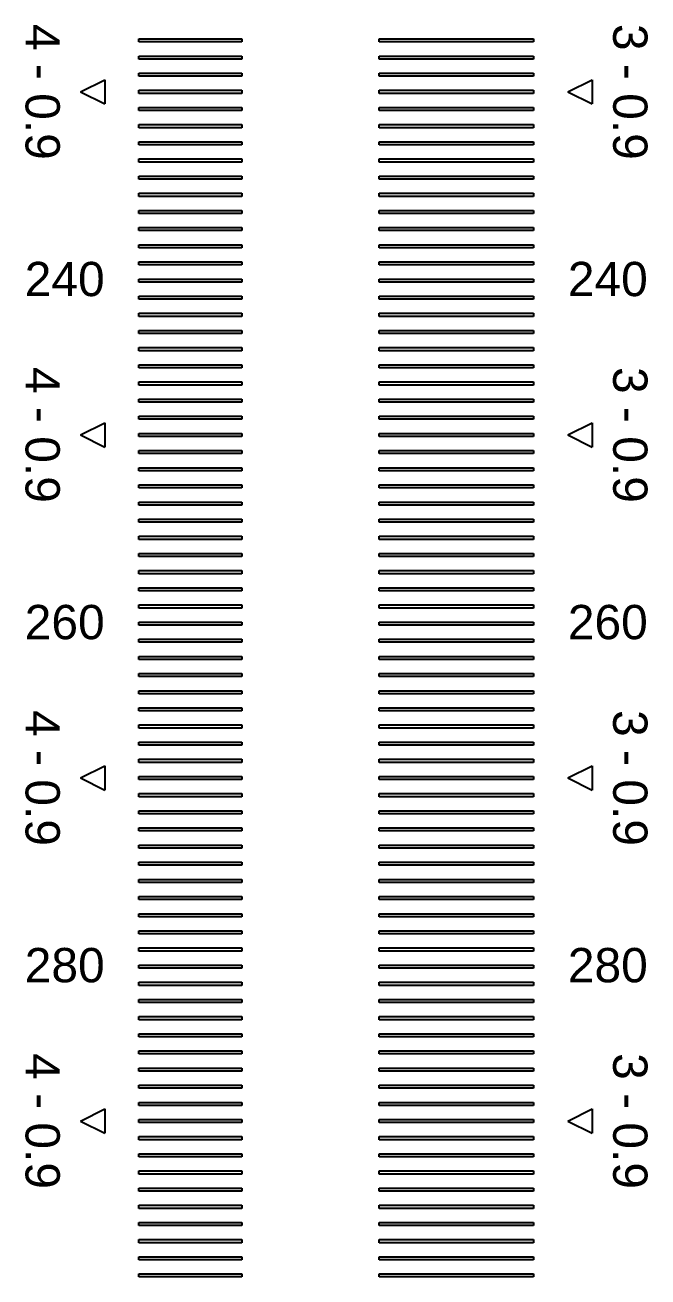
# Model space of a CAD drawing. Extents: x -24531 to 102469, y 86631 to 213631.
# Drawn here: x 53748.9 to 53930.5, y 148585 to 148949.9 of the extents above; entities that cross this region are included whole.
import ezdxf

# ---------------------------------------------------------------- set-up
doc = ezdxf.new("R2010")
doc.units = 13
doc.layers.add('CL - Label-1', color=120, linetype='Continuous')
doc.layers.add('CL - Label-2', color=132, linetype='Continuous')
doc.layers.add('CL - Sub-Micro', color=7, linetype='Continuous', true_color=0x47d1ff)
doc.styles.get("Standard").update_dxf_attribs({"font": 'arial.ttf'})

msp = doc.modelspace()

# ---------------------------------------------------------------- linework, layer by layer
at = {"layer": 'CL - Label-2'}
for p, q in [((53765.04, 148930.46), (53772.14, 148934)), ((53772.14, 148934), (53772.14, 148926.93)), ((53907.12, 148930.46), (53914.21, 148934)), ((53914.21, 148934), (53914.21, 148926.93)), ((53765.04, 148930.46), (53772.14, 148926.93)), ((53907.12, 148930.46), (53914.21, 148926.93)), ((53765.04, 148830.46), (53772.14, 148834)), ((53772.14, 148834), (53772.14, 148826.93)), ((53907.12, 148830.46), (53914.21, 148834)), ((53914.21, 148834), (53914.21, 148826.93)), ((53765.04, 148830.46), (53772.14, 148826.93)), ((53907.12, 148830.46), (53914.21, 148826.93)), ((53765.04, 148730.46), (53772.14, 148734)), ((53772.14, 148734), (53772.14, 148726.93)), ((53907.12, 148730.46), (53914.21, 148734)), ((53914.21, 148734), (53914.21, 148726.93)), ((53765.04, 148730.46), (53772.14, 148726.93)), ((53907.12, 148730.46), (53914.21, 148726.93)), ((53765.04, 148630.46), (53772.14, 148634)), ((53772.14, 148634), (53772.14, 148626.93)), ((53907.12, 148630.46), (53914.21, 148634)), ((53914.21, 148634), (53914.21, 148626.93)), ((53765.04, 148630.46), (53772.14, 148626.93)), ((53907.12, 148630.46), (53914.21, 148626.93))]:
    msp.add_line(p, q, dxfattribs=at)
at = {"layer": 'CL - Sub-Micro'}
for p, q in [((53782.12, 148945.01), (53782.12, 148945.91)), ((53782.12, 148945.91), (53812.12, 148945.91)), ((53812.12, 148945.91), (53812.12, 148945.01)), ((53852.12, 148945.01), (53852.12, 148945.91)), ((53852.12, 148945.91), (53897.12, 148945.91)), ((53897.12, 148945.91), (53897.12, 148945.01)), ((53812.12, 148945.01), (53782.12, 148945.01)), ((53897.12, 148945.01), (53852.12, 148945.01)), ((53782.12, 148940.01), (53782.12, 148940.91)), ((53782.12, 148940.91), (53812.12, 148940.91)), ((53812.12, 148940.01), (53782.12, 148940.01)), ((53812.12, 148940.91), (53812.12, 148940.01)), ((53852.12, 148940.01), (53852.12, 148940.91)), ((53852.12, 148940.91), (53897.12, 148940.91)), ((53897.12, 148940.01), (53852.12, 148940.01)), ((53897.12, 148940.91), (53897.12, 148940.01)), ((53782.12, 148935.01), (53782.12, 148935.91)), ((53782.12, 148935.91), (53812.12, 148935.91)), ((53812.12, 148935.01), (53782.12, 148935.01)), ((53812.12, 148935.91), (53812.12, 148935.01)), ((53852.12, 148935.01), (53852.12, 148935.91)), ((53852.12, 148935.91), (53897.12, 148935.91)), ((53897.12, 148935.01), (53852.12, 148935.01)), ((53897.12, 148935.91), (53897.12, 148935.01)), ((53782.12, 148930.01), (53782.12, 148930.91)), ((53782.12, 148930.91), (53812.12, 148930.91)), ((53812.12, 148930.01), (53782.12, 148930.01)), ((53812.12, 148930.91), (53812.12, 148930.01)), ((53852.12, 148930.01), (53852.12, 148930.91)), ((53852.12, 148930.91), (53897.12, 148930.91)), ((53897.12, 148930.01), (53852.12, 148930.01)), ((53897.12, 148930.91), (53897.12, 148930.01)), ((53782.12, 148925.01), (53782.12, 148925.91)), ((53782.12, 148925.91), (53812.12, 148925.91)), ((53812.12, 148925.01), (53782.12, 148925.01)), ((53812.12, 148925.91), (53812.12, 148925.01)), ((53852.12, 148925.01), (53852.12, 148925.91)), ((53852.12, 148925.91), (53897.12, 148925.91)), ((53897.12, 148925.01), (53852.12, 148925.01)), ((53897.12, 148925.91), (53897.12, 148925.01)), ((53782.12, 148920.01), (53782.12, 148920.91)), ((53782.12, 148920.91), (53812.12, 148920.91)), ((53812.12, 148920.91), (53812.12, 148920.01)), ((53852.12, 148920.01), (53852.12, 148920.91)), ((53852.12, 148920.91), (53897.12, 148920.91)), ((53897.12, 148920.91), (53897.12, 148920.01)), ((53812.12, 148920.01), (53782.12, 148920.01)), ((53897.12, 148920.01), (53852.12, 148920.01)), ((53782.12, 148915.01), (53782.12, 148915.91)), ((53782.12, 148915.91), (53812.12, 148915.91)), ((53812.12, 148915.01), (53782.12, 148915.01)), ((53812.12, 148915.91), (53812.12, 148915.01)), ((53852.12, 148915.01), (53852.12, 148915.91)), ((53852.12, 148915.91), (53897.12, 148915.91)), ((53897.12, 148915.01), (53852.12, 148915.01)), ((53897.12, 148915.91), (53897.12, 148915.01)), ((53782.12, 148910.01), (53782.12, 148910.91)), ((53782.12, 148910.91), (53812.12, 148910.91)), ((53812.12, 148910.01), (53782.12, 148910.01)), ((53812.12, 148910.91), (53812.12, 148910.01)), ((53852.12, 148910.01), (53852.12, 148910.91)), ((53852.12, 148910.91), (53897.12, 148910.91)), ((53897.12, 148910.01), (53852.12, 148910.01)), ((53897.12, 148910.91), (53897.12, 148910.01)), ((53782.12, 148905.01), (53782.12, 148905.91)), ((53782.12, 148905.91), (53812.12, 148905.91)), ((53812.12, 148905.91), (53812.12, 148905.01)), ((53852.12, 148905.01), (53852.12, 148905.91)), ((53852.12, 148905.91), (53897.12, 148905.91)), ((53897.12, 148905.91), (53897.12, 148905.01)), ((53812.12, 148905.01), (53782.12, 148905.01)), ((53897.12, 148905.01), (53852.12, 148905.01)), ((53782.12, 148900.01), (53782.12, 148900.91)), ((53782.12, 148900.91), (53812.12, 148900.91)), ((53812.12, 148900.01), (53782.12, 148900.01)), ((53812.12, 148900.91), (53812.12, 148900.01)), ((53852.12, 148900.01), (53852.12, 148900.91)), ((53852.12, 148900.91), (53897.12, 148900.91)), ((53897.12, 148900.01), (53852.12, 148900.01)), ((53897.12, 148900.91), (53897.12, 148900.01)), ((53782.12, 148895.01), (53782.12, 148895.91)), ((53782.12, 148895.91), (53812.12, 148895.91)), ((53812.12, 148895.01), (53782.12, 148895.01)), ((53812.12, 148895.91), (53812.12, 148895.01)), ((53852.12, 148895.01), (53852.12, 148895.91)), ((53852.12, 148895.91), (53897.12, 148895.91)), ((53897.12, 148895.01), (53852.12, 148895.01)), ((53897.12, 148895.91), (53897.12, 148895.01)), ((53782.12, 148890.01), (53782.12, 148890.91)), ((53782.12, 148890.91), (53812.12, 148890.91)), ((53812.12, 148890.01), (53782.12, 148890.01)), ((53812.12, 148890.91), (53812.12, 148890.01)), ((53852.12, 148890.01), (53852.12, 148890.91)), ((53852.12, 148890.91), (53897.12, 148890.91)), ((53897.12, 148890.01), (53852.12, 148890.01)), ((53897.12, 148890.91), (53897.12, 148890.01)), ((53782.12, 148885.01), (53782.12, 148885.91)), ((53782.12, 148885.91), (53812.12, 148885.91)), ((53812.12, 148885.01), (53782.12, 148885.01)), ((53812.12, 148885.91), (53812.12, 148885.01)), ((53852.12, 148885.01), (53852.12, 148885.91)), ((53852.12, 148885.91), (53897.12, 148885.91)), ((53897.12, 148885.01), (53852.12, 148885.01)), ((53897.12, 148885.91), (53897.12, 148885.01)), ((53782.12, 148880.01), (53782.12, 148880.91)), ((53782.12, 148880.91), (53812.12, 148880.91)), ((53812.12, 148880.91), (53812.12, 148880.01)), ((53852.12, 148880.01), (53852.12, 148880.91)), ((53852.12, 148880.91), (53897.12, 148880.91)), ((53897.12, 148880.91), (53897.12, 148880.01)), ((53812.12, 148880.01), (53782.12, 148880.01)), ((53897.12, 148880.01), (53852.12, 148880.01)), ((53782.12, 148875.01), (53782.12, 148875.91)), ((53782.12, 148875.91), (53812.12, 148875.91)), ((53812.12, 148875.01), (53782.12, 148875.01)), ((53812.12, 148875.91), (53812.12, 148875.01)), ((53852.12, 148875.01), (53852.12, 148875.91)), ((53852.12, 148875.91), (53897.12, 148875.91)), ((53897.12, 148875.01), (53852.12, 148875.01)), ((53897.12, 148875.91), (53897.12, 148875.01)), ((53782.12, 148870.01), (53782.12, 148870.91)), ((53782.12, 148870.91), (53812.12, 148870.91)), ((53812.12, 148870.01), (53782.12, 148870.01)), ((53812.12, 148870.91), (53812.12, 148870.01)), ((53852.12, 148870.01), (53852.12, 148870.91)), ((53852.12, 148870.91), (53897.12, 148870.91)), ((53897.12, 148870.01), (53852.12, 148870.01)), ((53897.12, 148870.91), (53897.12, 148870.01)), ((53782.12, 148865.01), (53782.12, 148865.91)), ((53782.12, 148865.91), (53812.12, 148865.91)), ((53812.12, 148865.91), (53812.12, 148865.01)), ((53852.12, 148865.01), (53852.12, 148865.91)), ((53852.12, 148865.91), (53897.12, 148865.91)), ((53897.12, 148865.91), (53897.12, 148865.01)), ((53812.12, 148865.01), (53782.12, 148865.01)), ((53897.12, 148865.01), (53852.12, 148865.01)), ((53782.12, 148860.01), (53782.12, 148860.91)), ((53782.12, 148860.91), (53812.12, 148860.91)), ((53812.12, 148860.01), (53782.12, 148860.01)), ((53812.12, 148860.91), (53812.12, 148860.01)), ((53852.12, 148860.01), (53852.12, 148860.91)), ((53852.12, 148860.91), (53897.12, 148860.91)), ((53897.12, 148860.01), (53852.12, 148860.01)), ((53897.12, 148860.91), (53897.12, 148860.01)), ((53782.12, 148855.01), (53782.12, 148855.91)), ((53782.12, 148855.91), (53812.12, 148855.91)), ((53812.12, 148855.01), (53782.12, 148855.01)), ((53812.12, 148855.91), (53812.12, 148855.01)), ((53852.12, 148855.01), (53852.12, 148855.91)), ((53852.12, 148855.91), (53897.12, 148855.91)), ((53897.12, 148855.01), (53852.12, 148855.01)), ((53897.12, 148855.91), (53897.12, 148855.01)), ((53782.12, 148850.01), (53782.12, 148850.91)), ((53782.12, 148850.91), (53812.12, 148850.91)), ((53812.12, 148850.01), (53782.12, 148850.01)), ((53812.12, 148850.91), (53812.12, 148850.01)), ((53852.12, 148850.01), (53852.12, 148850.91)), ((53852.12, 148850.91), (53897.12, 148850.91)), ((53897.12, 148850.01), (53852.12, 148850.01)), ((53897.12, 148850.91), (53897.12, 148850.01)), ((53782.12, 148845.01), (53782.12, 148845.91)), ((53782.12, 148845.91), (53812.12, 148845.91)), ((53812.12, 148845.01), (53782.12, 148845.01)), ((53812.12, 148845.91), (53812.12, 148845.01)), ((53852.12, 148845.01), (53852.12, 148845.91)), ((53852.12, 148845.91), (53897.12, 148845.91)), ((53897.12, 148845.01), (53852.12, 148845.01)), ((53897.12, 148845.91), (53897.12, 148845.01)), ((53782.12, 148840.01), (53782.12, 148840.91)), ((53782.12, 148840.91), (53812.12, 148840.91)), ((53812.12, 148840.91), (53812.12, 148840.01)), ((53852.12, 148840.01), (53852.12, 148840.91)), ((53852.12, 148840.91), (53897.12, 148840.91)), ((53897.12, 148840.91), (53897.12, 148840.01)), ((53812.12, 148840.01), (53782.12, 148840.01)), ((53897.12, 148840.01), (53852.12, 148840.01)), ((53782.12, 148835.01), (53782.12, 148835.91)), ((53782.12, 148835.91), (53812.12, 148835.91)), ((53812.12, 148835.01), (53782.12, 148835.01)), ((53812.12, 148835.91), (53812.12, 148835.01)), ((53852.12, 148835.01), (53852.12, 148835.91)), ((53852.12, 148835.91), (53897.12, 148835.91)), ((53897.12, 148835.01), (53852.12, 148835.01)), ((53897.12, 148835.91), (53897.12, 148835.01)), ((53782.12, 148830.01), (53782.12, 148830.91)), ((53782.12, 148830.91), (53812.12, 148830.91)), ((53812.12, 148830.01), (53782.12, 148830.01)), ((53812.12, 148830.91), (53812.12, 148830.01)), ((53852.12, 148830.01), (53852.12, 148830.91)), ((53852.12, 148830.91), (53897.12, 148830.91)), ((53897.12, 148830.01), (53852.12, 148830.01)), ((53897.12, 148830.91), (53897.12, 148830.01)), ((53782.12, 148825.01), (53782.12, 148825.91)), ((53782.12, 148825.91), (53812.12, 148825.91)), ((53812.12, 148825.91), (53812.12, 148825.01)), ((53852.12, 148825.01), (53852.12, 148825.91)), ((53852.12, 148825.91), (53897.12, 148825.91)), ((53897.12, 148825.91), (53897.12, 148825.01)), ((53812.12, 148825.01), (53782.12, 148825.01)), ((53897.12, 148825.01), (53852.12, 148825.01)), ((53782.12, 148820.01), (53782.12, 148820.91)), ((53782.12, 148820.91), (53812.12, 148820.91)), ((53812.12, 148820.01), (53782.12, 148820.01)), ((53812.12, 148820.91), (53812.12, 148820.01)), ((53852.12, 148820.01), (53852.12, 148820.91)), ((53852.12, 148820.91), (53897.12, 148820.91)), ((53897.12, 148820.01), (53852.12, 148820.01)), ((53897.12, 148820.91), (53897.12, 148820.01)), ((53782.12, 148815.01), (53782.12, 148815.91)), ((53782.12, 148815.91), (53812.12, 148815.91)), ((53812.12, 148815.01), (53782.12, 148815.01)), ((53812.12, 148815.91), (53812.12, 148815.01)), ((53852.12, 148815.01), (53852.12, 148815.91)), ((53852.12, 148815.91), (53897.12, 148815.91)), ((53897.12, 148815.01), (53852.12, 148815.01)), ((53897.12, 148815.91), (53897.12, 148815.01)), ((53782.12, 148810.01), (53782.12, 148810.91)), ((53782.12, 148810.91), (53812.12, 148810.91)), ((53812.12, 148810.91), (53812.12, 148810.01)), ((53852.12, 148810.01), (53852.12, 148810.91)), ((53852.12, 148810.91), (53897.12, 148810.91)), ((53897.12, 148810.91), (53897.12, 148810.01)), ((53812.12, 148810.01), (53782.12, 148810.01)), ((53897.12, 148810.01), (53852.12, 148810.01)), ((53782.12, 148805.01), (53782.12, 148805.91)), ((53782.12, 148805.91), (53812.12, 148805.91)), ((53812.12, 148805.01), (53782.12, 148805.01)), ((53812.12, 148805.91), (53812.12, 148805.01)), ((53852.12, 148805.01), (53852.12, 148805.91)), ((53852.12, 148805.91), (53897.12, 148805.91)), ((53897.12, 148805.01), (53852.12, 148805.01)), ((53897.12, 148805.91), (53897.12, 148805.01)), ((53782.12, 148800.01), (53782.12, 148800.91)), ((53782.12, 148800.91), (53812.12, 148800.91)), ((53812.12, 148800.01), (53782.12, 148800.01)), ((53812.12, 148800.91), (53812.12, 148800.01)), ((53852.12, 148800.01), (53852.12, 148800.91)), ((53852.12, 148800.91), (53897.12, 148800.91)), ((53897.12, 148800.01), (53852.12, 148800.01)), ((53897.12, 148800.91), (53897.12, 148800.01)), ((53782.12, 148795.01), (53782.12, 148795.91)), ((53782.12, 148795.91), (53812.12, 148795.91)), ((53812.12, 148795.01), (53782.12, 148795.01)), ((53812.12, 148795.91), (53812.12, 148795.01)), ((53852.12, 148795.01), (53852.12, 148795.91)), ((53852.12, 148795.91), (53897.12, 148795.91)), ((53897.12, 148795.01), (53852.12, 148795.01)), ((53897.12, 148795.91), (53897.12, 148795.01)), ((53782.12, 148790.01), (53782.12, 148790.91)), ((53782.12, 148790.91), (53812.12, 148790.91)), ((53812.12, 148790.01), (53782.12, 148790.01)), ((53812.12, 148790.91), (53812.12, 148790.01)), ((53852.12, 148790.01), (53852.12, 148790.91)), ((53852.12, 148790.91), (53897.12, 148790.91)), ((53897.12, 148790.01), (53852.12, 148790.01)), ((53897.12, 148790.91), (53897.12, 148790.01)), ((53782.12, 148785.01), (53782.12, 148785.91)), ((53782.12, 148785.91), (53812.12, 148785.91)), ((53812.12, 148785.91), (53812.12, 148785.01)), ((53852.12, 148785.01), (53852.12, 148785.91)), ((53852.12, 148785.91), (53897.12, 148785.91)), ((53897.12, 148785.91), (53897.12, 148785.01)), ((53812.12, 148785.01), (53782.12, 148785.01)), ((53897.12, 148785.01), (53852.12, 148785.01)), ((53782.12, 148780.01), (53782.12, 148780.91)), ((53782.12, 148780.91), (53812.12, 148780.91)), ((53812.12, 148780.01), (53782.12, 148780.01)), ((53812.12, 148780.91), (53812.12, 148780.01)), ((53852.12, 148780.01), (53852.12, 148780.91)), ((53852.12, 148780.91), (53897.12, 148780.91)), ((53897.12, 148780.01), (53852.12, 148780.01)), ((53897.12, 148780.91), (53897.12, 148780.01)), ((53782.12, 148775.01), (53782.12, 148775.91)), ((53782.12, 148775.91), (53812.12, 148775.91)), ((53812.12, 148775.01), (53782.12, 148775.01)), ((53812.12, 148775.91), (53812.12, 148775.01)), ((53852.12, 148775.01), (53852.12, 148775.91)), ((53852.12, 148775.91), (53897.12, 148775.91)), ((53897.12, 148775.01), (53852.12, 148775.01)), ((53897.12, 148775.91), (53897.12, 148775.01)), ((53782.12, 148770.01), (53782.12, 148770.91)), ((53782.12, 148770.91), (53812.12, 148770.91)), ((53812.12, 148770.91), (53812.12, 148770.01)), ((53852.12, 148770.01), (53852.12, 148770.91)), ((53852.12, 148770.91), (53897.12, 148770.91)), ((53897.12, 148770.91), (53897.12, 148770.01)), ((53812.12, 148770.01), (53782.12, 148770.01)), ((53897.12, 148770.01), (53852.12, 148770.01)), ((53782.12, 148765.01), (53782.12, 148765.91)), ((53782.12, 148765.91), (53812.12, 148765.91)), ((53812.12, 148765.01), (53782.12, 148765.01)), ((53812.12, 148765.91), (53812.12, 148765.01)), ((53852.12, 148765.01), (53852.12, 148765.91)), ((53852.12, 148765.91), (53897.12, 148765.91)), ((53897.12, 148765.01), (53852.12, 148765.01)), ((53897.12, 148765.91), (53897.12, 148765.01)), ((53782.12, 148760.01), (53782.12, 148760.91)), ((53782.12, 148760.91), (53812.12, 148760.91)), ((53812.12, 148760.01), (53782.12, 148760.01)), ((53812.12, 148760.91), (53812.12, 148760.01)), ((53852.12, 148760.01), (53852.12, 148760.91)), ((53852.12, 148760.91), (53897.12, 148760.91)), ((53897.12, 148760.01), (53852.12, 148760.01)), ((53897.12, 148760.91), (53897.12, 148760.01)), ((53782.12, 148755.01), (53782.12, 148755.91)), ((53782.12, 148755.91), (53812.12, 148755.91)), ((53812.12, 148755.01), (53782.12, 148755.01)), ((53812.12, 148755.91), (53812.12, 148755.01)), ((53852.12, 148755.01), (53852.12, 148755.91)), ((53852.12, 148755.91), (53897.12, 148755.91)), ((53897.12, 148755.01), (53852.12, 148755.01)), ((53897.12, 148755.91), (53897.12, 148755.01)), ((53782.12, 148750.01), (53782.12, 148750.91)), ((53782.12, 148750.91), (53812.12, 148750.91)), ((53812.12, 148750.01), (53782.12, 148750.01)), ((53812.12, 148750.91), (53812.12, 148750.01)), ((53852.12, 148750.01), (53852.12, 148750.91)), ((53852.12, 148750.91), (53897.12, 148750.91)), ((53897.12, 148750.01), (53852.12, 148750.01)), ((53897.12, 148750.91), (53897.12, 148750.01)), ((53782.12, 148745.01), (53782.12, 148745.91)), ((53782.12, 148745.91), (53812.12, 148745.91)), ((53812.12, 148745.91), (53812.12, 148745.01)), ((53852.12, 148745.01), (53852.12, 148745.91)), ((53852.12, 148745.91), (53897.12, 148745.91)), ((53897.12, 148745.91), (53897.12, 148745.01)), ((53812.12, 148745.01), (53782.12, 148745.01)), ((53897.12, 148745.01), (53852.12, 148745.01)), ((53782.12, 148740.01), (53782.12, 148740.91)), ((53782.12, 148740.91), (53812.12, 148740.91)), ((53812.12, 148740.01), (53782.12, 148740.01)), ((53812.12, 148740.91), (53812.12, 148740.01)), ((53852.12, 148740.01), (53852.12, 148740.91)), ((53852.12, 148740.91), (53897.12, 148740.91)), ((53897.12, 148740.01), (53852.12, 148740.01)), ((53897.12, 148740.91), (53897.12, 148740.01)), ((53782.12, 148735.01), (53782.12, 148735.91)), ((53782.12, 148735.91), (53812.12, 148735.91)), ((53812.12, 148735.01), (53782.12, 148735.01)), ((53812.12, 148735.91), (53812.12, 148735.01)), ((53852.12, 148735.01), (53852.12, 148735.91)), ((53852.12, 148735.91), (53897.12, 148735.91)), ((53897.12, 148735.01), (53852.12, 148735.01)), ((53897.12, 148735.91), (53897.12, 148735.01)), ((53782.12, 148730.01), (53782.12, 148730.91)), ((53782.12, 148730.91), (53812.12, 148730.91)), ((53812.12, 148730.91), (53812.12, 148730.01)), ((53852.12, 148730.01), (53852.12, 148730.91)), ((53852.12, 148730.91), (53897.12, 148730.91)), ((53897.12, 148730.91), (53897.12, 148730.01)), ((53812.12, 148730.01), (53782.12, 148730.01)), ((53897.12, 148730.01), (53852.12, 148730.01)), ((53782.12, 148725.01), (53782.12, 148725.91)), ((53782.12, 148725.91), (53812.12, 148725.91)), ((53812.12, 148725.01), (53782.12, 148725.01)), ((53812.12, 148725.91), (53812.12, 148725.01)), ((53852.12, 148725.01), (53852.12, 148725.91)), ((53852.12, 148725.91), (53897.12, 148725.91)), ((53897.12, 148725.01), (53852.12, 148725.01)), ((53897.12, 148725.91), (53897.12, 148725.01)), ((53782.12, 148720.01), (53782.12, 148720.91)), ((53782.12, 148720.91), (53812.12, 148720.91)), ((53812.12, 148720.01), (53782.12, 148720.01)), ((53812.12, 148720.91), (53812.12, 148720.01)), ((53852.12, 148720.01), (53852.12, 148720.91)), ((53852.12, 148720.91), (53897.12, 148720.91)), ((53897.12, 148720.01), (53852.12, 148720.01)), ((53897.12, 148720.91), (53897.12, 148720.01)), ((53782.12, 148715.01), (53782.12, 148715.91)), ((53782.12, 148715.91), (53812.12, 148715.91)), ((53812.12, 148715.01), (53782.12, 148715.01)), ((53812.12, 148715.91), (53812.12, 148715.01)), ((53852.12, 148715.01), (53852.12, 148715.91)), ((53852.12, 148715.91), (53897.12, 148715.91)), ((53897.12, 148715.01), (53852.12, 148715.01)), ((53897.12, 148715.91), (53897.12, 148715.01)), ((53782.12, 148710.01), (53782.12, 148710.91)), ((53782.12, 148710.91), (53812.12, 148710.91)), ((53812.12, 148710.01), (53782.12, 148710.01)), ((53812.12, 148710.91), (53812.12, 148710.01)), ((53852.12, 148710.01), (53852.12, 148710.91)), ((53852.12, 148710.91), (53897.12, 148710.91)), ((53897.12, 148710.01), (53852.12, 148710.01)), ((53897.12, 148710.91), (53897.12, 148710.01)), ((53782.12, 148705.01), (53782.12, 148705.91)), ((53782.12, 148705.91), (53812.12, 148705.91)), ((53812.12, 148705.01), (53782.12, 148705.01)), ((53812.12, 148705.91), (53812.12, 148705.01)), ((53852.12, 148705.01), (53852.12, 148705.91)), ((53852.12, 148705.91), (53897.12, 148705.91)), ((53897.12, 148705.01), (53852.12, 148705.01)), ((53897.12, 148705.91), (53897.12, 148705.01)), ((53782.12, 148700.01), (53782.12, 148700.91)), ((53782.12, 148700.91), (53812.12, 148700.91)), ((53812.12, 148700.01), (53782.12, 148700.01)), ((53812.12, 148700.91), (53812.12, 148700.01)), ((53852.12, 148700.01), (53852.12, 148700.91)), ((53852.12, 148700.91), (53897.12, 148700.91)), ((53897.12, 148700.01), (53852.12, 148700.01)), ((53897.12, 148700.91), (53897.12, 148700.01)), ((53782.12, 148695.01), (53782.12, 148695.91)), ((53782.12, 148695.91), (53812.12, 148695.91)), ((53812.12, 148695.01), (53782.12, 148695.01)), ((53812.12, 148695.91), (53812.12, 148695.01)), ((53852.12, 148695.01), (53852.12, 148695.91)), ((53852.12, 148695.91), (53897.12, 148695.91)), ((53897.12, 148695.01), (53852.12, 148695.01)), ((53897.12, 148695.91), (53897.12, 148695.01)), ((53782.12, 148690.01), (53782.12, 148690.91)), ((53782.12, 148690.91), (53812.12, 148690.91)), ((53812.12, 148690.91), (53812.12, 148690.01)), ((53852.12, 148690.01), (53852.12, 148690.91)), ((53852.12, 148690.91), (53897.12, 148690.91)), ((53897.12, 148690.91), (53897.12, 148690.01)), ((53812.12, 148690.01), (53782.12, 148690.01)), ((53897.12, 148690.01), (53852.12, 148690.01)), ((53782.12, 148685.01), (53782.12, 148685.91)), ((53782.12, 148685.91), (53812.12, 148685.91)), ((53812.12, 148685.01), (53782.12, 148685.01)), ((53812.12, 148685.91), (53812.12, 148685.01)), ((53852.12, 148685.01), (53852.12, 148685.91)), ((53852.12, 148685.91), (53897.12, 148685.91)), ((53897.12, 148685.01), (53852.12, 148685.01)), ((53897.12, 148685.91), (53897.12, 148685.01)), ((53782.12, 148680.01), (53782.12, 148680.91)), ((53782.12, 148680.91), (53812.12, 148680.91)), ((53812.12, 148680.01), (53782.12, 148680.01)), ((53812.12, 148680.91), (53812.12, 148680.01)), ((53852.12, 148680.01), (53852.12, 148680.91)), ((53852.12, 148680.91), (53897.12, 148680.91)), ((53897.12, 148680.01), (53852.12, 148680.01)), ((53897.12, 148680.91), (53897.12, 148680.01)), ((53782.12, 148675.01), (53782.12, 148675.91)), ((53782.12, 148675.91), (53812.12, 148675.91)), ((53812.12, 148675.91), (53812.12, 148675.01)), ((53852.12, 148675.01), (53852.12, 148675.91)), ((53852.12, 148675.91), (53897.12, 148675.91)), ((53897.12, 148675.91), (53897.12, 148675.01)), ((53812.12, 148675.01), (53782.12, 148675.01)), ((53897.12, 148675.01), (53852.12, 148675.01)), ((53782.12, 148670.01), (53782.12, 148670.91)), ((53782.12, 148670.91), (53812.12, 148670.91)), ((53812.12, 148670.01), (53782.12, 148670.01)), ((53812.12, 148670.91), (53812.12, 148670.01)), ((53852.12, 148670.01), (53852.12, 148670.91)), ((53852.12, 148670.91), (53897.12, 148670.91)), ((53897.12, 148670.01), (53852.12, 148670.01)), ((53897.12, 148670.91), (53897.12, 148670.01)), ((53782.12, 148665.01), (53782.12, 148665.91)), ((53782.12, 148665.91), (53812.12, 148665.91)), ((53812.12, 148665.01), (53782.12, 148665.01)), ((53812.12, 148665.91), (53812.12, 148665.01)), ((53852.12, 148665.01), (53852.12, 148665.91)), ((53852.12, 148665.91), (53897.12, 148665.91)), ((53897.12, 148665.01), (53852.12, 148665.01)), ((53897.12, 148665.91), (53897.12, 148665.01)), ((53782.12, 148660.01), (53782.12, 148660.91)), ((53782.12, 148660.91), (53812.12, 148660.91)), ((53812.12, 148660.01), (53782.12, 148660.01)), ((53812.12, 148660.91), (53812.12, 148660.01)), ((53852.12, 148660.01), (53852.12, 148660.91)), ((53852.12, 148660.91), (53897.12, 148660.91)), ((53897.12, 148660.01), (53852.12, 148660.01)), ((53897.12, 148660.91), (53897.12, 148660.01)), ((53782.12, 148655.01), (53782.12, 148655.91)), ((53782.12, 148655.91), (53812.12, 148655.91)), ((53812.12, 148655.01), (53782.12, 148655.01)), ((53812.12, 148655.91), (53812.12, 148655.01)), ((53852.12, 148655.01), (53852.12, 148655.91)), ((53852.12, 148655.91), (53897.12, 148655.91)), ((53897.12, 148655.01), (53852.12, 148655.01)), ((53897.12, 148655.91), (53897.12, 148655.01)), ((53782.12, 148650.01), (53782.12, 148650.91)), ((53782.12, 148650.91), (53812.12, 148650.91)), ((53812.12, 148650.91), (53812.12, 148650.01)), ((53852.12, 148650.01), (53852.12, 148650.91)), ((53852.12, 148650.91), (53897.12, 148650.91)), ((53897.12, 148650.91), (53897.12, 148650.01)), ((53812.12, 148650.01), (53782.12, 148650.01)), ((53897.12, 148650.01), (53852.12, 148650.01)), ((53782.12, 148645.01), (53782.12, 148645.91)), ((53782.12, 148645.91), (53812.12, 148645.91)), ((53812.12, 148645.01), (53782.12, 148645.01)), ((53812.12, 148645.91), (53812.12, 148645.01)), ((53852.12, 148645.01), (53852.12, 148645.91)), ((53852.12, 148645.91), (53897.12, 148645.91)), ((53897.12, 148645.01), (53852.12, 148645.01)), ((53897.12, 148645.91), (53897.12, 148645.01)), ((53782.12, 148640.01), (53782.12, 148640.91)), ((53782.12, 148640.91), (53812.12, 148640.91)), ((53812.12, 148640.01), (53782.12, 148640.01)), ((53812.12, 148640.91), (53812.12, 148640.01)), ((53852.12, 148640.01), (53852.12, 148640.91)), ((53852.12, 148640.91), (53897.12, 148640.91)), ((53897.12, 148640.01), (53852.12, 148640.01)), ((53897.12, 148640.91), (53897.12, 148640.01)), ((53782.12, 148635.01), (53782.12, 148635.91)), ((53782.12, 148635.91), (53812.12, 148635.91)), ((53812.12, 148635.91), (53812.12, 148635.01)), ((53852.12, 148635.01), (53852.12, 148635.91)), ((53852.12, 148635.91), (53897.12, 148635.91)), ((53897.12, 148635.91), (53897.12, 148635.01)), ((53812.12, 148635.01), (53782.12, 148635.01)), ((53897.12, 148635.01), (53852.12, 148635.01)), ((53782.12, 148630.01), (53782.12, 148630.91)), ((53782.12, 148630.91), (53812.12, 148630.91)), ((53812.12, 148630.01), (53782.12, 148630.01)), ((53812.12, 148630.91), (53812.12, 148630.01)), ((53852.12, 148630.01), (53852.12, 148630.91)), ((53852.12, 148630.91), (53897.12, 148630.91)), ((53897.12, 148630.01), (53852.12, 148630.01)), ((53897.12, 148630.91), (53897.12, 148630.01)), ((53782.12, 148625.01), (53782.12, 148625.91)), ((53782.12, 148625.91), (53812.12, 148625.91)), ((53812.12, 148625.01), (53782.12, 148625.01)), ((53812.12, 148625.91), (53812.12, 148625.01)), ((53852.12, 148625.01), (53852.12, 148625.91)), ((53852.12, 148625.91), (53897.12, 148625.91)), ((53897.12, 148625.01), (53852.12, 148625.01)), ((53897.12, 148625.91), (53897.12, 148625.01)), ((53782.12, 148620.01), (53782.12, 148620.91)), ((53782.12, 148620.91), (53812.12, 148620.91)), ((53812.12, 148620.01), (53782.12, 148620.01)), ((53812.12, 148620.91), (53812.12, 148620.01)), ((53852.12, 148620.01), (53852.12, 148620.91)), ((53852.12, 148620.91), (53897.12, 148620.91)), ((53897.12, 148620.01), (53852.12, 148620.01)), ((53897.12, 148620.91), (53897.12, 148620.01)), ((53782.12, 148615.01), (53782.12, 148615.91)), ((53782.12, 148615.91), (53812.12, 148615.91)), ((53812.12, 148615.01), (53782.12, 148615.01)), ((53812.12, 148615.91), (53812.12, 148615.01)), ((53852.12, 148615.01), (53852.12, 148615.91)), ((53852.12, 148615.91), (53897.12, 148615.91)), ((53897.12, 148615.01), (53852.12, 148615.01)), ((53897.12, 148615.91), (53897.12, 148615.01)), ((53782.12, 148610.01), (53782.12, 148610.91)), ((53782.12, 148610.91), (53812.12, 148610.91)), ((53812.12, 148610.91), (53812.12, 148610.01)), ((53852.12, 148610.01), (53852.12, 148610.91)), ((53852.12, 148610.91), (53897.12, 148610.91)), ((53897.12, 148610.91), (53897.12, 148610.01)), ((53812.12, 148610.01), (53782.12, 148610.01)), ((53897.12, 148610.01), (53852.12, 148610.01)), ((53782.12, 148605.01), (53782.12, 148605.91)), ((53782.12, 148605.91), (53812.12, 148605.91)), ((53812.12, 148605.01), (53782.12, 148605.01)), ((53812.12, 148605.91), (53812.12, 148605.01)), ((53852.12, 148605.01), (53852.12, 148605.91)), ((53852.12, 148605.91), (53897.12, 148605.91)), ((53897.12, 148605.01), (53852.12, 148605.01)), ((53897.12, 148605.91), (53897.12, 148605.01)), ((53782.12, 148600.01), (53782.12, 148600.91)), ((53782.12, 148600.91), (53812.12, 148600.91)), ((53812.12, 148600.01), (53782.12, 148600.01)), ((53812.12, 148600.91), (53812.12, 148600.01)), ((53852.12, 148600.01), (53852.12, 148600.91)), ((53852.12, 148600.91), (53897.12, 148600.91)), ((53897.12, 148600.01), (53852.12, 148600.01)), ((53897.12, 148600.91), (53897.12, 148600.01)), ((53782.12, 148595.01), (53782.12, 148595.91)), ((53782.12, 148595.91), (53812.12, 148595.91)), ((53812.12, 148595.91), (53812.12, 148595.01)), ((53852.12, 148595.01), (53852.12, 148595.91)), ((53852.12, 148595.91), (53897.12, 148595.91)), ((53897.12, 148595.91), (53897.12, 148595.01)), ((53812.12, 148595.01), (53782.12, 148595.01)), ((53897.12, 148595.01), (53852.12, 148595.01)), ((53782.12, 148590.01), (53782.12, 148590.91)), ((53782.12, 148590.91), (53812.12, 148590.91)), ((53812.12, 148590.01), (53782.12, 148590.01)), ((53812.12, 148590.91), (53812.12, 148590.01)), ((53852.12, 148590.01), (53852.12, 148590.91)), ((53852.12, 148590.91), (53897.12, 148590.91)), ((53897.12, 148590.01), (53852.12, 148590.01)), ((53897.12, 148590.91), (53897.12, 148590.01)), ((53782.12, 148585.01), (53782.12, 148585.91)), ((53782.12, 148585.91), (53812.12, 148585.91)), ((53812.12, 148585.01), (53782.12, 148585.01)), ((53812.12, 148585.91), (53812.12, 148585.01)), ((53852.12, 148585.01), (53852.12, 148585.91)), ((53852.12, 148585.91), (53897.12, 148585.91)), ((53897.12, 148585.01), (53852.12, 148585.01)), ((53897.12, 148585.91), (53897.12, 148585.01))]:
    msp.add_line(p, q, dxfattribs=at)

# ---------------------------------------------------------------- texts
at = {"layer": 'CL - Label-1', "char_height": 10}
for s, insert, attachment_point in [('240', (53772.12, 148880.91), 3), ('240', (53907.12, 148880.91), 1), ('260', (53772.12, 148780.91), 3), ('260', (53907.12, 148780.91), 1), ('280', (53772.12, 148680.91), 3), ('280', (53907.12, 148680.91), 1)]:
    msp.add_mtext_dynamic_manual_height_columns(s, width=21.565, gutter_width=12.5, heights=[8.55], dxfattribs=dict(at, insert=insert, attachment_point=attachment_point))
at = {"layer": 'CL - Label-2', "char_height": 10, "rotation": 270}
for s, insert, attachment_point in [('4 - 0.9', (53759.04, 148930.46), 2), ('3 - 0.9', (53920.19, 148930.46), 8), ('4 - 0.9', (53759.04, 148830.46), 2), ('3 - 0.9', (53920.19, 148830.46), 8), ('4 - 0.9', (53759.04, 148730.46), 2), ('3 - 0.9', (53920.19, 148730.46), 8), ('4 - 0.9', (53759.04, 148630.46), 2), ('3 - 0.9', (53920.19, 148630.46), 8)]:
    msp.add_mtext_dynamic_manual_height_columns(s, width=52.3045, gutter_width=12.5, heights=[18.11], dxfattribs=dict(at, insert=insert, attachment_point=attachment_point))

doc.saveas('drawing.dxf')
